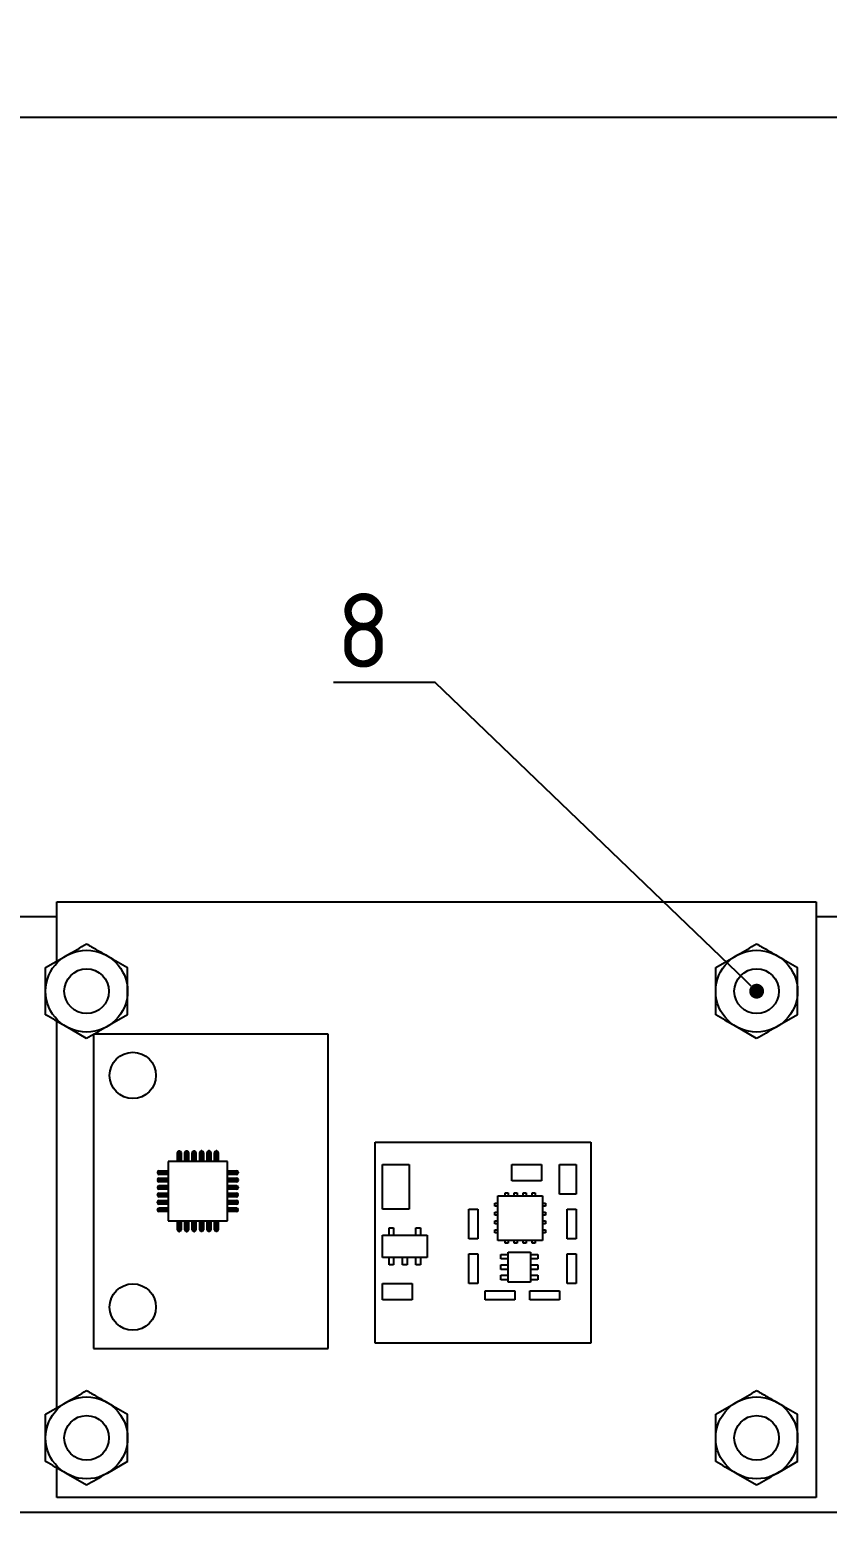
# Model space of a CAD drawing. Header units: millimetres. Extents: x 19686 to 36223, y 4362 to 8014.
# Drawn here: x 19768.5 to 19822.1, y 4542.4 to 4642 of the extents above; entities that cross this region are included whole.
import ezdxf
from ezdxf import colors
from ezdxf.entities.mleader import LeaderData, LeaderLine
from ezdxf.math import Vec2, Vec3

# ---------------------------------------------------------------- set-up
doc = ezdxf.new("R2010")
doc.units = ezdxf.units.MM
doc.layers.get('0').update_dxf_attribs({"lineweight": 35})
doc.layers.add('Nét mảnh', color=130, linetype='Continuous', lineweight=13)
doc.styles.add('MtXpl_TCVN_7284', font='')
doc.styles.get("Standard").update_dxf_attribs({"font": '', "height": 4.375})
doc.styles.get('MtXpl_TCVN_7284').set_extended_font_data('TCVN 7284')
doc.styles.get('Standard').set_extended_font_data('TCVN 7284')
doc.dimstyles.new('ISO-25$0', dxfattribs={"dimtxt": 4.375, "dimasz": 2.5, "dimexe": 1.25, "dimexo": 0.625, "dimtad": 1, "dimtxsty": 'Standard', "dimblk": 'OPEN30', "dimcen": 2.5, "dimadec": 0, "dimazin": 0, "dimtfac": 1, "dimtmove": 0, "dimatfit": 3, "dimldrblk": 'OPEN30', "dimfxl": 1, "dimarcsym": 0})

# ---------------------------------------------------------------- blocks, each defined once
blk = doc.blocks.new('_Dot')
at = {"color": 0, "linetype": 'ByBlock', "lineweight": -2}
blk.add_line((-0.5, 0), (-1, 0), dxfattribs=at)
at = {"color": 0, "linetype": 'ByBlock', "const_width": 0.5}
blk.add_lwpolyline([(-0.25, 0, 1), (0.25, 0, 1)], format="xyb", close=True, dxfattribs=at)
blk = doc.blocks.new('_Open30')
at = {"color": 0, "linetype": 'ByBlock', "lineweight": -2}
for p, q in [((-1, 0.268), (0, 0)), ((0, 0), (-1, -0.268)), ((0, 0), (-1, 0))]:
    blk.add_line(p, q, dxfattribs=at)
blk = doc.blocks.new('*D149')
at = {"layer": 'Defpoints', "color": 0, "transparency": 16777216}
for p in [(20035.363, 4636.101), (19715.363, 4562.394), (20035.363, 4562.394)]:
    blk.add_point(p, dxfattribs=at)
at = {"layer": 'Nét mảnh', "color": 0, "lineweight": -2, "transparency": 16777216}
for p, q in [((19715.363, 4563.644), (19715.363, 4638.601)), ((20035.363, 4563.644), (20035.363, 4638.601)), ((19720.363, 4636.101), (20030.363, 4636.101))]:
    blk.add_line(p, q, dxfattribs=at)
at = {"layer": 'Nét mảnh', "color": 0, "lineweight": -2, "transparency": 16777216, "xscale": 5, "yscale": 5, "zscale": 5, "rotation": 180}
blk.add_blockref('_Open30', (19715.363, 4636.101), dxfattribs=at)
at = {"layer": 'Nét mảnh', "color": 0, "lineweight": -2, "transparency": 16777216, "xscale": 5, "yscale": 5, "zscale": 5}
blk.add_blockref('_Open30', (20035.363, 4636.101), dxfattribs=at)
at = {"layer": 'Nét mảnh', "color": 0, "transparency": 16777216, "insert": (19875.363, 4639.101), "char_height": 4.375, "attachment_point": 5}
blk.add_mtext('{\\H0.8x;320}', dxfattribs=at)

msp = doc.modelspace()

# ---------------------------------------------------------------- linework, layer by layer
at = {"color": 18, "linetype": 'Continuous', "lineweight": 25, "true_color": 0x000000}
for p, q in [((19770.363, 4579.415), (19770.363, 4583.394)), ((19770.363, 4583.394), (19821.363, 4583.394)), ((19821.363, 4583.394), (19821.363, 4543.394)), ((19770.363, 4582.394), (19767.363, 4582.394)), ((19823.167, 4582.394), (19821.363, 4582.394)), ((19769.613, 4578.982), (19770.988, 4579.776)), ((19814.613, 4578.982), (19815.988, 4579.776)), ((19775.113, 4575.806), (19773.738, 4575.013)), ((19820.113, 4575.806), (19818.738, 4575.013)), ((19770.363, 4549.415), (19770.363, 4575.373)), ((19772.363, 4574.219), (19770.988, 4575.013)), ((19817.363, 4574.219), (19815.988, 4575.013)), ((19772.832, 4574.516), (19772.832, 4553.409)), ((19788.58, 4574.516), (19772.832, 4574.516)), ((19788.58, 4553.409), (19788.58, 4574.516)), ((19778.557, 4566.663), (19778.557, 4565.963)), ((19778.557, 4566.663), (19778.607, 4566.663)), ((19778.607, 4565.963), (19778.607, 4566.663)), ((19779.057, 4566.663), (19779.107, 4566.663)), ((19779.057, 4566.663), (19779.057, 4565.963)), ((19779.107, 4565.963), (19779.107, 4566.663)), ((19779.557, 4566.663), (19779.607, 4566.663)), ((19779.557, 4566.663), (19779.557, 4565.963)), ((19779.607, 4565.963), (19779.607, 4566.663)), ((19780.107, 4566.663), (19780.057, 4566.663)), ((19780.057, 4566.663), (19780.057, 4565.963)), ((19780.107, 4565.963), (19780.107, 4566.663)), ((19780.607, 4566.663), (19780.557, 4566.663)), ((19780.557, 4566.663), (19780.557, 4565.963)), ((19780.607, 4565.963), (19780.607, 4566.663)), ((19781.107, 4566.663), (19781.057, 4566.663)), ((19781.057, 4566.663), (19781.057, 4565.963)), ((19781.107, 4565.963), (19781.107, 4566.663)), ((19791.733, 4553.762), (19791.733, 4567.262)), ((19791.733, 4567.262), (19806.233, 4567.262)), ((19806.233, 4567.262), (19806.233, 4553.762)), ((19777.832, 4565.963), (19777.832, 4561.963)), ((19781.832, 4565.963), (19777.832, 4565.963)), ((19778.457, 4565.963), (19778.457, 4566.563)), ((19778.707, 4566.463), (19778.457, 4566.463)), ((19778.707, 4566.563), (19778.707, 4565.963)), ((19778.957, 4565.963), (19778.957, 4566.563)), ((19779.207, 4566.463), (19778.957, 4566.463)), ((19779.207, 4566.563), (19779.207, 4565.963)), ((19779.457, 4565.963), (19779.457, 4566.563)), ((19779.707, 4566.463), (19779.457, 4566.463)), ((19779.707, 4566.563), (19779.707, 4565.963)), ((19779.957, 4565.963), (19779.957, 4566.563)), ((19780.207, 4566.463), (19779.957, 4566.463)), ((19780.207, 4566.563), (19780.207, 4565.963)), ((19780.457, 4565.963), (19780.457, 4566.563)), ((19780.707, 4566.463), (19780.457, 4566.463)), ((19780.707, 4566.563), (19780.707, 4565.963)), ((19780.957, 4565.963), (19780.957, 4566.563)), ((19781.207, 4566.463), (19780.957, 4566.463)), ((19781.207, 4566.563), (19781.207, 4565.963)), ((19781.832, 4561.963), (19781.832, 4565.963)), ((19792.233, 4562.762), (19792.233, 4565.762)), ((19792.233, 4565.762), (19794.033, 4565.762)), ((19794.033, 4565.762), (19794.033, 4562.762)), ((19800.911, 4565.762), (19802.911, 4565.762)), ((19800.911, 4564.662), (19800.911, 4565.762)), ((19802.911, 4565.762), (19802.911, 4564.662)), ((19804.133, 4565.762), (19805.233, 4565.762)), ((19804.133, 4563.762), (19804.133, 4565.762)), ((19805.233, 4565.762), (19805.233, 4563.762)), ((19777.832, 4565.238), (19777.132, 4565.238)), ((19777.132, 4565.238), (19777.132, 4565.188)), ((19777.132, 4565.188), (19777.832, 4565.188)), ((19777.832, 4564.738), (19777.132, 4564.738)), ((19777.132, 4564.738), (19777.132, 4564.688)), ((19777.132, 4564.688), (19777.832, 4564.688)), ((19777.232, 4565.338), (19777.832, 4565.338)), ((19777.832, 4565.088), (19777.232, 4565.088)), ((19777.232, 4564.838), (19777.832, 4564.838)), ((19777.332, 4565.338), (19777.332, 4565.088)), ((19777.332, 4564.838), (19777.332, 4564.588)), ((19781.832, 4565.338), (19782.432, 4565.338)), ((19782.532, 4565.238), (19781.832, 4565.238)), ((19781.832, 4565.188), (19782.532, 4565.188)), ((19782.432, 4565.088), (19781.832, 4565.088)), ((19781.832, 4564.838), (19782.432, 4564.838)), ((19782.532, 4564.738), (19781.832, 4564.738)), ((19781.832, 4564.688), (19782.532, 4564.688)), ((19782.332, 4565.088), (19782.332, 4565.338)), ((19782.332, 4564.588), (19782.332, 4564.838)), ((19782.532, 4565.238), (19782.532, 4565.188)), ((19782.532, 4564.738), (19782.532, 4564.688)), ((19777.132, 4564.238), (19777.132, 4564.188)), ((19777.832, 4564.238), (19777.132, 4564.238)), ((19777.132, 4564.188), (19777.832, 4564.188)), ((19777.832, 4563.738), (19777.132, 4563.738)), ((19777.132, 4563.688), (19777.132, 4563.738)), ((19777.132, 4563.688), (19777.832, 4563.688)), ((19777.832, 4564.588), (19777.232, 4564.588)), ((19777.232, 4564.338), (19777.832, 4564.338)), ((19777.832, 4564.088), (19777.232, 4564.088)), ((19777.232, 4563.838), (19777.832, 4563.838)), ((19777.332, 4564.338), (19777.332, 4564.088)), ((19777.332, 4563.838), (19777.332, 4563.588)), ((19782.432, 4564.588), (19781.832, 4564.588)), ((19781.832, 4564.338), (19782.432, 4564.338)), ((19782.532, 4564.238), (19781.832, 4564.238)), ((19781.832, 4564.188), (19782.532, 4564.188)), ((19782.432, 4564.088), (19781.832, 4564.088)), ((19781.832, 4563.838), (19782.432, 4563.838)), ((19782.532, 4563.738), (19781.832, 4563.738)), ((19781.832, 4563.688), (19782.532, 4563.688)), ((19782.332, 4564.088), (19782.332, 4564.338)), ((19782.332, 4563.588), (19782.332, 4563.838)), ((19782.532, 4564.238), (19782.532, 4564.188)), ((19782.532, 4563.688), (19782.532, 4563.738)), ((19800.483, 4563.862), (19800.683, 4563.862)), ((19800.483, 4563.662), (19800.483, 4563.862)), ((19800.683, 4563.862), (19800.683, 4563.662)), ((19802.911, 4564.662), (19800.911, 4564.662)), ((19801.083, 4563.862), (19801.283, 4563.862)), ((19801.083, 4563.662), (19801.083, 4563.862)), ((19801.283, 4563.862), (19801.283, 4563.662)), ((19801.683, 4563.662), (19801.683, 4563.862)), ((19801.683, 4563.862), (19801.883, 4563.862)), ((19801.883, 4563.862), (19801.883, 4563.662)), ((19802.283, 4563.662), (19802.283, 4563.862)), ((19802.283, 4563.862), (19802.483, 4563.862)), ((19802.483, 4563.862), (19802.483, 4563.662)), ((19805.233, 4563.762), (19804.133, 4563.762)), ((19777.832, 4563.238), (19777.132, 4563.238)), ((19777.132, 4563.188), (19777.132, 4563.238)), ((19777.132, 4563.188), (19777.832, 4563.188)), ((19777.832, 4562.738), (19777.132, 4562.738)), ((19777.132, 4562.688), (19777.132, 4562.738)), ((19777.132, 4562.688), (19777.832, 4562.688)), ((19777.832, 4563.588), (19777.232, 4563.588)), ((19777.232, 4563.338), (19777.832, 4563.338)), ((19777.832, 4563.088), (19777.232, 4563.088)), ((19777.232, 4562.838), (19777.832, 4562.838)), ((19777.332, 4563.338), (19777.332, 4563.088)), ((19777.332, 4562.838), (19777.332, 4562.588)), ((19782.432, 4563.588), (19781.832, 4563.588)), ((19781.832, 4563.338), (19782.432, 4563.338)), ((19782.532, 4563.238), (19781.832, 4563.238)), ((19781.832, 4563.188), (19782.532, 4563.188)), ((19782.432, 4563.088), (19781.832, 4563.088)), ((19781.832, 4562.838), (19782.432, 4562.838)), ((19782.532, 4562.738), (19781.832, 4562.738)), ((19781.832, 4562.688), (19782.532, 4562.688)), ((19782.332, 4563.088), (19782.332, 4563.338)), ((19782.332, 4562.588), (19782.332, 4562.838)), ((19782.532, 4563.188), (19782.532, 4563.238)), ((19782.532, 4562.688), (19782.532, 4562.738)), ((19794.033, 4562.762), (19792.233, 4562.762)), ((19798.033, 4560.762), (19798.033, 4562.762)), ((19798.033, 4562.762), (19798.633, 4562.762)), ((19798.633, 4562.762), (19798.633, 4560.762)), ((19799.783, 4562.962), (19799.783, 4563.162)), ((19799.783, 4563.162), (19799.983, 4563.162)), ((19799.983, 4562.962), (19799.783, 4562.962)), ((19799.983, 4560.662), (19799.983, 4563.662)), ((19799.983, 4563.662), (19802.983, 4563.662)), ((19802.983, 4563.662), (19802.983, 4560.662)), ((19802.983, 4563.162), (19803.183, 4563.162)), ((19803.183, 4562.962), (19802.983, 4562.962)), ((19803.183, 4563.162), (19803.183, 4562.962)), ((19804.633, 4562.762), (19805.233, 4562.762)), ((19804.633, 4560.762), (19804.633, 4562.762)), ((19805.233, 4562.762), (19805.233, 4560.762)), ((19777.832, 4562.588), (19777.232, 4562.588)), ((19777.832, 4561.963), (19781.832, 4561.963)), ((19778.457, 4561.363), (19778.457, 4561.963)), ((19778.557, 4561.963), (19778.557, 4561.263)), ((19778.607, 4561.263), (19778.607, 4561.963)), ((19778.707, 4561.963), (19778.707, 4561.363)), ((19778.957, 4561.363), (19778.957, 4561.963)), ((19779.057, 4561.963), (19779.057, 4561.263)), ((19779.107, 4561.263), (19779.107, 4561.963)), ((19779.207, 4561.963), (19779.207, 4561.363)), ((19779.457, 4561.363), (19779.457, 4561.963)), ((19779.557, 4561.963), (19779.557, 4561.263)), ((19779.607, 4561.263), (19779.607, 4561.963)), ((19779.707, 4561.963), (19779.707, 4561.363)), ((19779.957, 4561.363), (19779.957, 4561.963)), ((19780.057, 4561.963), (19780.057, 4561.263)), ((19780.107, 4561.263), (19780.107, 4561.963)), ((19780.207, 4561.963), (19780.207, 4561.363)), ((19780.457, 4561.363), (19780.457, 4561.963)), ((19780.557, 4561.963), (19780.557, 4561.263)), ((19780.607, 4561.263), (19780.607, 4561.963)), ((19780.707, 4561.963), (19780.707, 4561.363)), ((19780.957, 4561.363), (19780.957, 4561.963)), ((19781.057, 4561.963), (19781.057, 4561.263)), ((19781.107, 4561.263), (19781.107, 4561.963)), ((19781.207, 4561.963), (19781.207, 4561.363)), ((19782.432, 4562.588), (19781.832, 4562.588)), ((19799.783, 4562.362), (19799.783, 4562.562)), ((19799.783, 4562.562), (19799.983, 4562.562)), ((19799.983, 4562.362), (19799.783, 4562.362)), ((19799.783, 4561.762), (19799.783, 4561.962)), ((19799.783, 4561.962), (19799.983, 4561.962)), ((19799.983, 4561.762), (19799.783, 4561.762)), ((19802.983, 4562.562), (19803.183, 4562.562)), ((19803.183, 4562.362), (19802.983, 4562.362)), ((19802.983, 4561.962), (19803.183, 4561.962)), ((19803.183, 4561.762), (19802.983, 4561.762)), ((19803.183, 4562.562), (19803.183, 4562.362)), ((19803.183, 4561.962), (19803.183, 4561.762)), ((19778.457, 4561.463), (19778.707, 4561.463)), ((19778.557, 4561.263), (19778.607, 4561.263)), ((19778.957, 4561.463), (19779.207, 4561.463)), ((19779.057, 4561.263), (19779.107, 4561.263)), ((19779.457, 4561.463), (19779.707, 4561.463)), ((19779.557, 4561.263), (19779.607, 4561.263)), ((19779.957, 4561.463), (19780.207, 4561.463)), ((19780.107, 4561.263), (19780.057, 4561.263)), ((19780.457, 4561.463), (19780.707, 4561.463)), ((19780.607, 4561.263), (19780.557, 4561.263)), ((19780.957, 4561.463), (19781.207, 4561.463)), ((19781.107, 4561.263), (19781.057, 4561.263)), ((19792.233, 4561.012), (19795.233, 4561.012)), ((19792.233, 4559.512), (19792.233, 4561.012)), ((19792.683, 4561.512), (19792.983, 4561.512)), ((19792.683, 4561.012), (19792.683, 4561.512)), ((19792.983, 4561.512), (19792.983, 4561.012)), ((19794.483, 4561.512), (19794.783, 4561.512)), ((19794.483, 4561.012), (19794.483, 4561.512)), ((19794.783, 4561.512), (19794.783, 4561.012)), ((19795.233, 4561.012), (19795.233, 4559.512)), ((19798.633, 4560.762), (19798.033, 4560.762)), ((19799.783, 4561.362), (19799.983, 4561.362)), ((19799.783, 4561.162), (19799.783, 4561.362)), ((19799.983, 4561.162), (19799.783, 4561.162)), ((19802.983, 4561.362), (19803.183, 4561.362)), ((19803.183, 4561.162), (19802.983, 4561.162)), ((19803.183, 4561.362), (19803.183, 4561.162)), ((19805.233, 4560.762), (19804.633, 4560.762)), ((19798.033, 4559.762), (19798.633, 4559.762)), ((19798.033, 4557.762), (19798.033, 4559.762)), ((19798.633, 4559.762), (19798.633, 4557.762)), ((19802.983, 4560.662), (19799.983, 4560.662)), ((19800.172, 4559.412), (19800.172, 4559.712)), ((19800.172, 4559.712), (19800.672, 4559.712)), ((19800.483, 4560.462), (19800.483, 4560.662)), ((19800.683, 4560.462), (19800.483, 4560.462)), ((19800.672, 4557.862), (19800.672, 4559.862)), ((19800.672, 4559.862), (19802.172, 4559.862)), ((19800.683, 4560.662), (19800.683, 4560.462)), ((19801.083, 4560.462), (19801.083, 4560.662)), ((19801.283, 4560.462), (19801.083, 4560.462)), ((19801.283, 4560.662), (19801.283, 4560.462)), ((19801.683, 4560.462), (19801.683, 4560.662)), ((19801.883, 4560.462), (19801.683, 4560.462)), ((19801.883, 4560.662), (19801.883, 4560.462)), ((19802.172, 4559.862), (19802.172, 4557.862)), ((19802.172, 4559.712), (19802.672, 4559.712)), ((19802.283, 4560.462), (19802.283, 4560.662)), ((19802.483, 4560.462), (19802.283, 4560.462)), ((19802.483, 4560.662), (19802.483, 4560.462)), ((19802.672, 4559.712), (19802.672, 4559.412)), ((19804.633, 4557.762), (19804.633, 4559.762)), ((19804.633, 4559.762), (19805.233, 4559.762)), ((19805.233, 4559.762), (19805.233, 4557.762)), ((19795.233, 4559.512), (19792.233, 4559.512)), ((19792.683, 4559.012), (19792.683, 4559.512)), ((19792.983, 4559.012), (19792.683, 4559.012)), ((19792.983, 4559.512), (19792.983, 4559.012)), ((19793.583, 4559.012), (19793.583, 4559.512)), ((19793.883, 4559.012), (19793.583, 4559.012)), ((19793.883, 4559.512), (19793.883, 4559.012)), ((19794.483, 4559.012), (19794.483, 4559.512)), ((19794.783, 4559.012), (19794.483, 4559.012)), ((19794.783, 4559.512), (19794.783, 4559.012)), ((19800.672, 4559.412), (19800.172, 4559.412)), ((19800.172, 4558.712), (19800.172, 4559.012)), ((19800.172, 4559.012), (19800.672, 4559.012)), ((19800.672, 4558.712), (19800.172, 4558.712)), ((19802.672, 4559.412), (19802.172, 4559.412)), ((19802.172, 4559.012), (19802.672, 4559.012)), ((19802.672, 4558.712), (19802.172, 4558.712)), ((19802.672, 4559.012), (19802.672, 4558.712)), ((19792.233, 4556.662), (19792.233, 4557.762)), ((19792.233, 4557.762), (19794.233, 4557.762)), ((19794.233, 4557.762), (19794.233, 4556.662)), ((19798.633, 4557.762), (19798.033, 4557.762)), ((19800.172, 4558.012), (19800.172, 4558.312)), ((19800.172, 4558.312), (19800.672, 4558.312)), ((19800.672, 4558.012), (19800.172, 4558.012)), ((19802.172, 4557.862), (19800.672, 4557.862)), ((19802.172, 4558.312), (19802.672, 4558.312)), ((19802.672, 4558.012), (19802.172, 4558.012)), ((19802.672, 4558.312), (19802.672, 4558.012)), ((19805.233, 4557.762), (19804.633, 4557.762)), ((19799.133, 4556.662), (19799.133, 4557.262)), ((19799.133, 4557.262), (19801.133, 4557.262)), ((19801.133, 4557.262), (19801.133, 4556.662)), ((19802.133, 4556.662), (19802.133, 4557.262)), ((19802.133, 4557.262), (19804.133, 4557.262)), ((19804.133, 4557.262), (19804.133, 4556.662)), ((19794.233, 4556.662), (19792.233, 4556.662)), ((19801.133, 4556.662), (19799.133, 4556.662)), ((19804.133, 4556.662), (19802.133, 4556.662)), ((19806.233, 4553.762), (19791.733, 4553.762)), ((19772.832, 4553.409), (19788.58, 4553.409)), ((19769.613, 4548.982), (19770.988, 4549.776)), ((19814.613, 4548.982), (19815.988, 4549.776)), ((19775.113, 4545.806), (19773.738, 4545.013)), ((19820.113, 4545.806), (19818.738, 4545.013)), ((19770.363, 4543.394), (19770.363, 4545.373)), ((19772.363, 4544.219), (19770.988, 4545.013)), ((19817.363, 4544.219), (19815.988, 4545.013)), ((19821.363, 4543.394), (19770.363, 4543.394)), ((19850.222, 4542.394), (19767.363, 4542.394))]:
    msp.add_line(p, q, dxfattribs=at)
for centre, radius in [((19772.363, 4577.394), 2.75), ((19817.363, 4577.394), 2.75), ((19772.363, 4577.394), 1.5), ((19817.363, 4577.394), 1.5), ((19775.467, 4571.741), 1.556), ((19775.467, 4556.184), 1.556), ((19772.363, 4547.394), 2.75), ((19817.363, 4547.394), 2.75), ((19772.363, 4547.394), 1.5), ((19817.363, 4547.394), 1.5)]:
    msp.add_circle(centre, radius, dxfattribs=at)
for centre, start, end in [((19778.557, 4566.563), 90, 180), ((19778.607, 4566.563), 0, 90), ((19779.057, 4566.563), 90, 180), ((19779.107, 4566.563), 0, 90), ((19779.557, 4566.563), 90, 180), ((19779.607, 4566.563), 0, 90), ((19780.057, 4566.563), 90, 180), ((19780.107, 4566.563), 0, 90), ((19780.557, 4566.563), 90, 180), ((19780.607, 4566.563), 0, 90), ((19781.057, 4566.563), 90, 180), ((19781.107, 4566.563), 0, 90), ((19777.232, 4565.238), 90, 180), ((19777.232, 4565.188), 180, 270), ((19777.232, 4564.738), 90, 180), ((19777.232, 4564.688), 180, 270), ((19782.432, 4565.238), 0, 90), ((19782.432, 4565.188), 270, 0), ((19782.432, 4564.738), 0, 90), ((19782.432, 4564.688), 270, 0), ((19777.232, 4564.238), 90, 180), ((19777.232, 4564.188), 180, 270), ((19777.232, 4563.738), 90, 180), ((19777.232, 4563.688), 180, 270), ((19782.432, 4564.238), 0, 90), ((19782.432, 4564.188), 270, 0), ((19782.432, 4563.738), 0, 90), ((19782.432, 4563.688), 270, 0), ((19777.232, 4563.238), 90, 180), ((19777.232, 4563.188), 180, 270), ((19777.232, 4562.738), 90, 180), ((19777.232, 4562.688), 180, 270), ((19782.432, 4563.238), 0, 90), ((19782.432, 4563.188), 270, 0), ((19782.432, 4562.738), 0, 90), ((19782.432, 4562.688), 270, 0), ((19778.557, 4561.363), 180, 270), ((19778.607, 4561.363), 270, 0), ((19779.057, 4561.363), 180, 270), ((19779.107, 4561.363), 270, 0), ((19779.557, 4561.363), 180, 270), ((19779.607, 4561.363), 270, 0), ((19780.057, 4561.363), 180, 270), ((19780.107, 4561.363), 270, 0), ((19780.557, 4561.363), 180, 270), ((19780.607, 4561.363), 270, 0), ((19781.057, 4561.363), 180, 270), ((19781.107, 4561.363), 270, 0)]:
    msp.add_arc(centre, 0.1, start, end, dxfattribs=at)
for points, knots in [([(19770.988, 4579.776), (19771.021, 4579.794), (19771.485, 4580.063), (19771.94, 4580.325), (19772.363, 4580.57)], [0, 0, 0, 0, 0.07015, 1, 1, 1, 1]), ([(19772.363, 4580.57), (19772.587, 4580.441), (19773.037, 4580.18), (19773.503, 4579.911), (19773.738, 4579.776)], [0, 0, 0, 0, 0.495458, 1, 1, 1, 1]), ([(19773.738, 4579.776), (19773.771, 4579.757), (19774.235, 4579.489), (19774.69, 4579.226), (19775.113, 4578.982)], [0, 0, 0, 0, 0.07015, 1, 1, 1, 1]), ([(19815.988, 4579.776), (19816.021, 4579.794), (19816.485, 4580.063), (19816.94, 4580.325), (19817.363, 4580.57)], [0, 0, 0, 0, 0.07015, 1, 1, 1, 1]), ([(19817.363, 4580.57), (19817.587, 4580.441), (19818.037, 4580.18), (19818.503, 4579.911), (19818.738, 4579.776)], [0, 0, 0, 0, 0.495458, 1, 1, 1, 1]), ([(19818.738, 4579.776), (19818.771, 4579.757), (19819.235, 4579.489), (19819.69, 4579.226), (19820.113, 4578.982)], [0, 0, 0, 0, 0.07015, 1, 1, 1, 1]), ([(19769.613, 4577.394), (19769.613, 4577.538), (19769.613, 4578.076), (19769.613, 4578.599), (19769.613, 4578.982)], [0, 0, 0, 0, 0.268634, 1, 1, 1, 1]), ([(19775.113, 4577.394), (19775.113, 4577.538), (19775.113, 4578.076), (19775.113, 4578.599), (19775.113, 4578.982)], [0, 0, 0, 0, 0.268634, 1, 1, 1, 1]), ([(19814.613, 4577.394), (19814.613, 4577.538), (19814.613, 4578.076), (19814.613, 4578.599), (19814.613, 4578.982)], [0, 0, 0, 0, 0.268634, 1, 1, 1, 1]), ([(19820.113, 4577.394), (19820.113, 4577.538), (19820.113, 4578.076), (19820.113, 4578.599), (19820.113, 4578.982)], [0, 0, 0, 0, 0.268634, 1, 1, 1, 1]), ([(19769.613, 4575.806), (19769.613, 4575.94), (19769.613, 4576.457), (19769.613, 4576.995), (19769.613, 4577.394)], [0, 0, 0, 0, 0.257551, 1, 1, 1, 1]), ([(19775.113, 4575.806), (19775.113, 4575.94), (19775.113, 4576.457), (19775.113, 4576.995), (19775.113, 4577.394)], [0, 0, 0, 0, 0.257551, 1, 1, 1, 1]), ([(19814.613, 4575.806), (19814.613, 4575.94), (19814.613, 4576.457), (19814.613, 4576.995), (19814.613, 4577.394)], [0, 0, 0, 0, 0.257551, 1, 1, 1, 1]), ([(19820.113, 4575.806), (19820.113, 4575.94), (19820.113, 4576.457), (19820.113, 4576.995), (19820.113, 4577.394)], [0, 0, 0, 0, 0.257551, 1, 1, 1, 1]), ([(19770.988, 4575.013), (19770.956, 4575.031), (19770.491, 4575.299), (19770.036, 4575.562), (19769.613, 4575.806)], [0, 0, 0, 0, 0.07015, 1, 1, 1, 1]), ([(19815.988, 4575.013), (19815.956, 4575.031), (19815.491, 4575.299), (19815.036, 4575.562), (19814.613, 4575.806)], [0, 0, 0, 0, 0.07015, 1, 1, 1, 1]), ([(19773.738, 4575.013), (19773.706, 4574.994), (19773.241, 4574.726), (19772.786, 4574.463), (19772.363, 4574.219)], [0, 0, 0, 0, 0.07015, 1, 1, 1, 1]), ([(19818.738, 4575.013), (19818.706, 4574.994), (19818.241, 4574.726), (19817.786, 4574.463), (19817.363, 4574.219)], [0, 0, 0, 0, 0.07015, 1, 1, 1, 1]), ([(19770.988, 4549.776), (19771.021, 4549.794), (19771.485, 4550.063), (19771.94, 4550.325), (19772.363, 4550.57)], [0, 0, 0, 0, 0.07015, 1, 1, 1, 1]), ([(19772.363, 4550.57), (19772.587, 4550.441), (19773.037, 4550.18), (19773.503, 4549.911), (19773.738, 4549.776)], [0, 0, 0, 0, 0.495458, 1, 1, 1, 1]), ([(19773.738, 4549.776), (19773.771, 4549.757), (19774.235, 4549.489), (19774.69, 4549.226), (19775.113, 4548.982)], [0, 0, 0, 0, 0.07015, 1, 1, 1, 1]), ([(19815.988, 4549.776), (19816.021, 4549.794), (19816.485, 4550.063), (19816.94, 4550.325), (19817.363, 4550.57)], [0, 0, 0, 0, 0.07015, 1, 1, 1, 1]), ([(19817.363, 4550.57), (19817.587, 4550.441), (19818.037, 4550.18), (19818.503, 4549.911), (19818.738, 4549.776)], [0, 0, 0, 0, 0.495458, 1, 1, 1, 1]), ([(19818.738, 4549.776), (19818.771, 4549.757), (19819.235, 4549.489), (19819.69, 4549.226), (19820.113, 4548.982)], [0, 0, 0, 0, 0.07015, 1, 1, 1, 1]), ([(19769.613, 4547.394), (19769.613, 4547.538), (19769.613, 4548.076), (19769.613, 4548.599), (19769.613, 4548.982)], [0, 0, 0, 0, 0.268634, 1, 1, 1, 1]), ([(19775.113, 4547.394), (19775.113, 4547.538), (19775.113, 4548.076), (19775.113, 4548.599), (19775.113, 4548.982)], [0, 0, 0, 0, 0.2686336, 1, 1, 1, 1]), ([(19814.613, 4547.394), (19814.613, 4547.538), (19814.613, 4548.076), (19814.613, 4548.599), (19814.613, 4548.982)], [0, 0, 0, 0, 0.268634, 1, 1, 1, 1]), ([(19820.113, 4547.394), (19820.113, 4547.538), (19820.113, 4548.076), (19820.113, 4548.599), (19820.113, 4548.982)], [0, 0, 0, 0, 0.2686336, 1, 1, 1, 1]), ([(19769.613, 4545.806), (19769.613, 4545.94), (19769.613, 4546.457), (19769.613, 4546.995), (19769.613, 4547.394)], [0, 0, 0, 0, 0.257551, 1, 1, 1, 1]), ([(19775.113, 4545.806), (19775.113, 4545.94), (19775.113, 4546.457), (19775.113, 4546.995), (19775.113, 4547.394)], [0, 0, 0, 0, 0.257551, 1, 1, 1, 1]), ([(19814.613, 4545.806), (19814.613, 4545.94), (19814.613, 4546.457), (19814.613, 4546.995), (19814.613, 4547.394)], [0, 0, 0, 0, 0.257551, 1, 1, 1, 1]), ([(19820.113, 4545.806), (19820.113, 4545.94), (19820.113, 4546.457), (19820.113, 4546.995), (19820.113, 4547.394)], [0, 0, 0, 0, 0.257551, 1, 1, 1, 1]), ([(19770.988, 4545.013), (19770.956, 4545.031), (19770.491, 4545.299), (19770.036, 4545.562), (19769.613, 4545.806)], [0, 0, 0, 0, 0.07015, 1, 1, 1, 1]), ([(19815.988, 4545.013), (19815.956, 4545.031), (19815.491, 4545.299), (19815.036, 4545.562), (19814.613, 4545.806)], [0, 0, 0, 0, 0.07015, 1, 1, 1, 1]), ([(19773.738, 4545.013), (19773.706, 4544.994), (19773.241, 4544.726), (19772.786, 4544.463), (19772.363, 4544.219)], [0, 0, 0, 0, 0.07015, 1, 1, 1, 1]), ([(19818.738, 4545.013), (19818.706, 4544.994), (19818.241, 4544.726), (19817.786, 4544.463), (19817.363, 4544.219)], [0, 0, 0, 0, 0.07015, 1, 1, 1, 1])]:
    msp.add_open_spline(points, degree=3, knots=knots, dxfattribs=at)

# ---------------------------------------------------------------- dimensions: what is measured, and where the dimension line sits
at = {"layer": 'Nét mảnh', "color": 18, "true_color": 0x000000}
dim = msp.add_linear_dim(base=(20035.363, 4636.101), p1=(19715.363, 4562.394), p2=(20035.363, 4562.394), text='{\\H0.8x;<>}', dimstyle='ISO-25$0', override={"dimscale": 2, "dimtxt": 3.5}, dxfattribs=at)
dim.commit()
dim.dimension.update_dxf_attribs({"geometry": '*D149', "text_midpoint": (19875.363, 4639.101)})

# ---------------------------------------------------------------- leaders
ml = msp.add_multileader_mtext('Standard', dxfattribs=at)
ml.set_content('8', color=(0, 0, 0), style='MtXpl_TCVN_7284')
ml.set_leader_properties()
ml.set_arrow_properties(name='DOT')
ml.build(insert=Vec2(0, 0))
ml.multileader.update_dxf_attribs({"text_left_attachment_type": 5, "text_right_attachment_type": 5, "dogleg_length": 3, "arrow_head_size": 1})
ctx = ml.context
ctx.base_point, ctx.char_height, ctx.arrow_head_size, ctx.landing_gap_size, ctx.plane_origin = Vec3(19790.266, 4598.125), 5, 1, 0, Vec3(19805.644, 4576.966)
ctx.left_attachment, ctx.right_attachment, ctx.text_align_type = 5, 5, 2
notes = []
notes.append((ctx, [(1, (1, 1, 0), (19795.766, 4598.125), (-1, 0), 3, [(0, [(19817.363, 4577.394)], 0, [])])]))
ctx.mtext.insert, ctx.mtext.alignment, ctx.mtext.flow_direction = Vec3(19792.766, 4604.125), 3, 5
for ctx, leaders in notes:
    for number, flags, end, landing, length, lines in leaders:
        leader = LeaderData()
        leader.index, (leader.has_last_leader_line, leader.has_dogleg_vector, leader.attachment_direction) = number, flags
        leader.last_leader_point, leader.dogleg_vector, leader.dogleg_length = Vec3(end), Vec3(landing), length
        for number, points, colour, breaks in lines:
            line = LeaderLine()
            line.index, line.vertices, line.color, line.breaks = number, Vec3.list(points), colors.encode_raw_color(colour), breaks
            leader.lines.append(line)
        ctx.leaders.append(leader)

doc.saveas('drawing.dxf')
